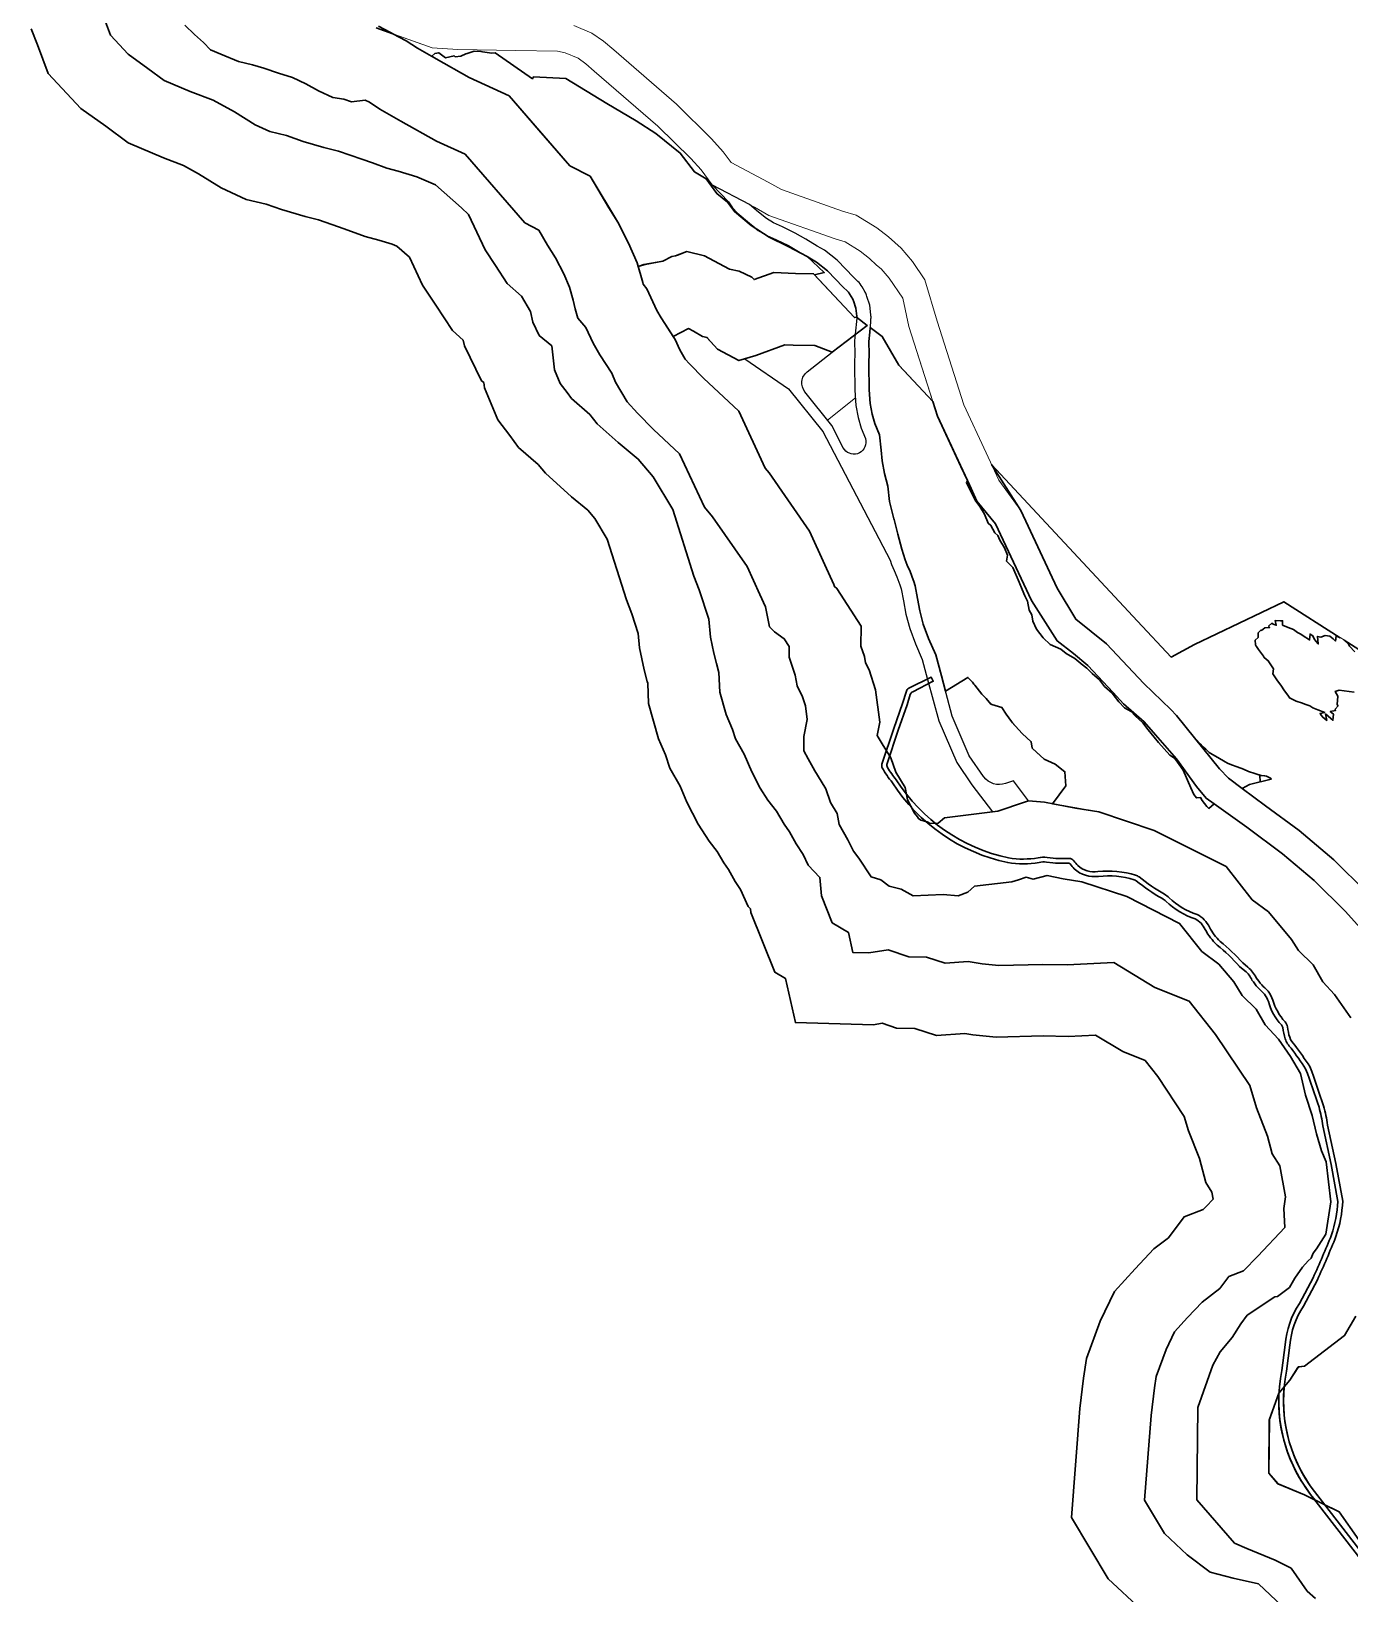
# Model space of a CAD drawing. Header units: millimetres. Extents: x 234550 to 240984, y 469077 to 474234.
# Drawn here: x 239093 to 239646, y 470752 to 471406 of the extents above; entities that cross this region are included whole.
import ezdxf

# ---------------------------------------------------------------- set-up
doc = ezdxf.new("R2010")
doc.units = ezdxf.units.MM
for name, color, linetype, lineweight in [('_proposed _Primary_road_Hatch', 7, 'Continuous', 0), ('_Proposed bicycle track hatch', 60, 'Continuous', 30), ('_Proposed institutional precinct_hatch', 150, 'Continuous', 0), ('_proposed OS-2 _hatch', 83, 'Continuous', 0), ('E1', 108, 'Continuous', 30)]:
    doc.layers.add(name, color=color, linetype=linetype, lineweight=lineweight)
doc.layers.add('_proposed Tertiary_road_Hatch', color=252, linetype='Continuous')
doc.layers.add('_proposed UV_2_Hatch', color=53, linetype='Continuous', lineweight=0, true_color=0xf2d64a)
doc.layers.add('water', color=140, linetype='Continuous', lineweight=30, true_color=0x00cdfe)

msp = doc.modelspace()

# ---------------------------------------------------------------- linework, layer by layer
at = {"layer": '_proposed _Primary_road_Hatch'}
for points in [[(239660.45, 471019.43), (239644.24, 471037.43), (239631.11, 471050.38), (239617.8, 471061.6), (239602.9, 471072.79), (239585.77, 471084.95), (239581.8, 471089.87), (239573.41, 471101.37), (239564.53, 471111.46), (239559.84, 471116.86), (239551.15, 471124.46), (239546.9, 471129.18), (239536.15, 471140.57), (239530.19, 471145.58), (239523.35, 471150.81), (239512.55, 471167.68), (239497.47, 471199.83), (239489.75, 471209.44), (239485.99, 471217.52), (239482.97, 471223.89), (239473.24, 471244.93), (239461.12, 471282.56), (239458.64, 471294.41), (239452.93, 471302.77), (239449.62, 471306.7), (239447.64, 471308.28), (239444.74, 471311.11), (239440.8, 471314.16), (239434.52, 471318.02), (239430.37, 471319.28), (239402.47, 471329.14), (239396.5, 471332.53), (239378.85, 471341.85), (239377.16, 471344.07), (239374.12, 471348.19), (239369.76, 471352.97), (239356.03, 471366.58), (239329.31, 471389.62), (239325.84, 471392.67), (239322.51, 471394.98), (239317.16, 471397.23), (239313.98, 471397.92), (239296.46, 471398.23), (239272.17, 471398.68), (239261.35, 471399.38), (239237.89, 471407.76)], [(239320.79, 471408.73), (239328.32, 471405.55), (239333.25, 471402.14), (239337.47, 471398.43), (239363.78, 471375.75), (239378.5, 471361.21), (239383.41, 471355.81), (239386.74, 471351.29), (239402.28, 471343.05), (239407.81, 471339.91), (239433.43, 471330.89), (239439.06, 471329.18), (239447.81, 471323.9), (239452.62, 471320.18), (239458.03, 471315.34), (239462.67, 471309.84), (239467.9, 471302.08), (239473.01, 471284.74), (239484.28, 471249.74), (239493.55, 471229.62), (239498.89, 471218.23), (239508.07, 471205.45), (239523.4, 471172.87), (239531.25, 471159.88), (239544.01, 471149.65), (239559.63, 471132.97), (239571.03, 471122.08), (239573.41, 471119.53), (239591.36, 471097.14), (239595.12, 471093.26), (239610.76, 471081.74), (239624.96, 471071.24), (239639.38, 471059.08), (239652.96, 471045.67)]]:
    msp.add_lwpolyline(points, dxfattribs=at)
at = {"layer": '_Proposed bicycle track hatch'}
msp.add_lwpolyline([(239675.13, 470734.32), (239629.6, 470793.19, -0.218525), (239617.55, 470845.12), (239618.89, 470855.85, -0.124105), (239624.92, 470873.12), (239630.64, 470883.92, 0.010691), (239638.34, 470901.87, 0.071392), (239641.05, 470915.94), (239638.16, 470931.46), (239634.75, 470947.58, 0.026868), (239633.14, 470955.37, 0.007998), (239627.53, 470971.56, 0.010581), (239621.4, 470980.17, -0.108202), (239618.95, 470984.08, -0.039188), (239617.9, 470988.8, 0.128593), (239617.39, 470989.9, -0.117746), (239611.9, 470999.68, 0.069098), (239610.27, 471002.74, -0.055473), (239605.03, 471008.69, 0.119358), (239602.07, 471012.5), (239599.79, 471014.42, 0.043969), (239590.4, 471023.37, -0.081628), (239585.4, 471029.92, 0.154587), (239581.25, 471034.37, -0.114784), (239569.02, 471041.65, 0.03229), (239567.29, 471042.95, -0.043986), (239556.51, 471050.31, 0.062903), (239555.66, 471050.73, 0.098694), (239540.71, 471052.15, -0.22598), (239530.5, 471055.32, 0.013308), (239528.86, 471057.35, 0.197002), (239528.27, 471057.66, 0.014851), (239526.29, 471057.65, -0.021357), (239521.5, 471057.76), (239518.85, 471058.1, 0.090365), (239515.79, 471057.97, -0.082225), (239502.65, 471057.89, -0.200031), (239454.32, 471091.39, -0.046881), (239450.06, 471097.59, -0.210472), (239449.91, 471099.19), (239454.85, 471114.09), (239458.53, 471124.65), (239460.15, 471129.76, -0.202597), (239461.16, 471130.94), (239470.5, 471135.63), (239471.41, 471133.91), (239462.81, 471129.53, 0.202597), (239461.8, 471128.35), (239460.43, 471124.01), (239456.74, 471113.44), (239452.09, 471099.41, 0.216767), (239452.26, 471097.76, 0.041679), (239455.94, 471092.58, 0.200291), (239503.02, 471059.86, 0.081541), (239515.4, 471059.93, -0.088759), (239519.11, 471060.08), (239521.7, 471059.75, 0.021013), (239526.24, 471059.65, -0.015097), (239528.37, 471059.66, -0.204022), (239530.38, 471058.64, -0.012387), (239531.98, 471056.68, 0.222848), (239540.47, 471054.14, -0.099209), (239556.27, 471052.64, -0.069844), (239557.71, 471051.92, 0.044532), (239568.32, 471044.66, -0.034017), (239570.37, 471043.13, 0.116917), (239582.04, 471036.22, -0.158197), (239587.18, 471030.82, 0.080306), (239591.71, 471024.88, -0.043189), (239601.19, 471015.85), (239603.34, 471014.05, -0.114681), (239606.77, 471009.69, 0.055601), (239611.76, 471004.08, -0.074162), (239613.8, 471000.29, 0.119123), (239618.89, 470991.22, -0.134969), (239619.87, 470989.1, 0.039001), (239620.84, 470984.71, 0.110589), (239622.92, 470981.48, -0.010971), (239629.32, 470972.48, -0.008142), (239635.06, 470955.94, -0.026874), (239636.72, 470947.94), (239640.12, 470931.85), (239643.06, 470916.08, -0.072764), (239640.21, 470901.17, -0.010751), (239632.44, 470883.04), (239626.64, 470872.1, 0.125024), (239620.87, 470855.64), (239619.53, 470844.8, 0.218856), (239631.19, 470794.41), (239676.84, 470735.37)], format="xyb", dxfattribs=at)
at = {"layer": '_Proposed institutional precinct_hatch'}
msp.add_lwpolyline([(239647.83, 471129.4), (239641.64, 471130.13), (239639.94, 471129.66), (239640.96, 471127.62), (239640.79, 471124.22), (239641, 471123.8), (239641.1, 471123.54), (239639.85, 471122.14), (239640.01, 471121.6), (239637.84, 471121.19), (239639.15, 471120.09), (239638.95, 471117.6), (239638.1, 471118.32), (239635.85, 471120.24), (239636.4, 471117.49), (239634.74, 471118.8), (239633.98, 471119.66), (239633.56, 471120.41), (239635.52, 471120.84), (239632.59, 471121.95), (239630.57, 471122.7), (239629.27, 471123.63), (239627.18, 471124.37), (239626.19, 471124.73), (239623.55, 471125.57), (239623.22, 471125.65), (239621.09, 471126.81), (239620.92, 471126.83), (239620.29, 471127.72), (239618.42, 471130.34), (239617.36, 471131.78), (239615.43, 471134.49), (239613.71, 471136.96), (239614.07, 471139.12), (239611.76, 471142.41), (239610.2, 471143.91), (239609.89, 471144.37), (239607.82, 471147.26), (239606.92, 471148.46), (239606.8, 471148.61), (239606.47, 471149.2), (239606.35, 471151.06), (239607.68, 471152.31), (239607.55, 471154.18), (239608.89, 471155.43), (239609, 471155.2), (239610.44, 471156.25), (239612.49, 471156.44), (239612, 471157.04), (239613.36, 471158.22), (239613.91, 471157.76), (239615.18, 471157.39), (239614.69, 471159.34), (239617.04, 471159.27), (239617.82, 471159.24), (239617.87, 471157.47), (239620.13, 471156.5), (239622.39, 471155.53), (239624.15, 471154.4), (239625.57, 471153.69), (239626.46, 471153), (239629.2, 471151.22), (239629.39, 471153.68), (239630.52, 471152.88), (239631.28, 471151.43), (239632.84, 471149.52), (239632.48, 471152.68), (239633.91, 471152.42), (239635.7, 471153.13), (239637.72, 471152.77), (239639.03, 471151.73), (239640.03, 471150.73), (239640.34, 471152.82), (239641.11, 471152.53), (239641.94, 471152.21), (239643.74, 471151.07), (239645.47, 471149.4), (239645.86, 471148.66), (239648.1, 471146.29)], dxfattribs=at)
at = {"layer": '_proposed OS-2 _hatch'}
msp.add_lwpolyline([(239325.84, 471392.67), (239322.51, 471394.98), (239317.16, 471397.23), (239313.98, 471397.92), (239296.46, 471398.23), (239272.17, 471398.68), (239261.35, 471399.38), (239244.94, 471405.24), (239250.46, 471402.34), (239255.17, 471399.19), (239261.22, 471395.79), (239262.51, 471397), (239264.16, 471397.28), (239266.98, 471395.15), (239270.6, 471396), (239271.06, 471395.59), (239273.37, 471395.89), (239275.51, 471396.89), (239276.03, 471396.95), (239279.01, 471397.99), (239281.82, 471397.84), (239282.45, 471397.69), (239286.33, 471397.11), (239287.84, 471397.19), (239303.42, 471386.4), (239303.9, 471387.19), (239317.44, 471386.47), (239334.58, 471376.05), (239346.84, 471368.73), (239355.09, 471363.48), (239365.39, 471355.24), (239371.3, 471347.33), (239376.27, 471344.44), (239380.71, 471338.25), (239385.22, 471334.64), (239388.16, 471330.82), (239395.08, 471324.91), (239397.32, 471323.44), (239394.34, 471325.83), (239389.2, 471330.15), (239387.34, 471332.32), (239385.54, 471334.75), (239378.85, 471341.85), (239377.16, 471344.07), (239374.12, 471348.19), (239369.76, 471352.97), (239356.03, 471366.58), (239329.31, 471389.62)], close=True, dxfattribs=at)
for points in [[(239458.64, 471294.41), (239452.93, 471302.77), (239449.62, 471306.7), (239447.64, 471308.28), (239444.74, 471311.11), (239440.8, 471314.16), (239434.52, 471318.02), (239430.37, 471319.28), (239402.47, 471329.14), (239396.5, 471332.53), (239394.35, 471333.66), (239398.15, 471330.46), (239401.49, 471327.79), (239404.4, 471326.05), (239408.26, 471324.35), (239413.54, 471321.74), (239417.95, 471319.22), (239422.81, 471316.28), (239425.83, 471314.49), (239431.15, 471310.43), (239434.84, 471306.56), (239437.81, 471303.44), (239439.83, 471301.49, -0.073052), (239441.61, 471299.19), (239442.88, 471296.94, -0.047788), (239443.65, 471295.19), (239444.88, 471291.5), (239445.29, 471287.5, -0.041869), (239445.32, 471285.83), (239445.21, 471284.24), (239445.03, 471282.09), (239450.06, 471278.36), (239457.09, 471266.27), (239471.26, 471251.08), (239461.12, 471282.56)], [(239440.01, 471244.44), (239439.03, 471249.48), (239438.77, 471252.67), (239427.1, 471243.32), (239428.92, 471241.05), (239433.73, 471231.75, 0.840384), (239443.13, 471234.7), (239443, 471235.66), (239441.26, 471240)]]:
    msp.add_lwpolyline(points, format="xyb", close=True, dxfattribs=at)
at = {"layer": '_proposed Tertiary_road_Hatch'}
msp.add_lwpolyline([(239450.97, 471220.93), (239450.04, 471226.21), (239449.57, 471231.71), (239448.85, 471237.2), (239446.95, 471241.94), (239445.85, 471245.82), (239444.98, 471250.3), (239444.52, 471256.09), (239444.53, 471259.24), (239444.41, 471263.41), (239444.42, 471267.48), (239444.57, 471270.98), (239444.39, 471276.29), (239444.86, 471280.12), (239445.21, 471284.24), (239445.32, 471285.83, 0.041869), (239445.29, 471287.5), (239444.88, 471291.5), (239443.65, 471295.19, 0.047788), (239442.88, 471296.94), (239441.61, 471299.19, 0.073052), (239439.83, 471301.49), (239437.81, 471303.44), (239434.84, 471306.56), (239431.15, 471310.43), (239425.83, 471314.49), (239422.81, 471316.28), (239417.95, 471319.22), (239413.54, 471321.74), (239408.26, 471324.35), (239404.4, 471326.05), (239401.49, 471327.79), (239398.15, 471330.46), (239394.35, 471333.66), (239378.85, 471341.85), (239385.54, 471334.75), (239387.34, 471332.32), (239389.2, 471330.15), (239394.34, 471325.83), (239398.05, 471322.85), (239401.64, 471320.71), (239405.72, 471318.91), (239410.72, 471316.44), (239414.91, 471314.05), (239419.73, 471311.14), (239422.47, 471309.51), (239427.13, 471305.95), (239430.49, 471302.42), (239433.55, 471299.21), (239435.67, 471297.17, -0.073052), (239436.38, 471296.25), (239437.65, 471294, -0.047788), (239437.96, 471293.3), (239438.98, 471290.23), (239439.32, 471286.9, -0.041869), (239439.33, 471286.23), (239439.23, 471284.69), (239438.89, 471280.74), (239438.37, 471276.56), (239438.56, 471271), (239438.42, 471267.61), (239438.41, 471263.33), (239438.53, 471259.16), (239438.52, 471255.86), (239439.03, 471249.48), (239440.01, 471244.44), (239441.26, 471240), (239443, 471235.66), (239443.13, 471234.7, -0.840384), (239433.73, 471231.75), (239428.92, 471241.05), (239417.64, 471255.13, -0.416473), (239418.61, 471263.59), (239429.09, 471271.86), (239421.72, 471274.67), (239412.7, 471274.77), (239409.18, 471274.95), (239397.04, 471270.45), (239392.5, 471269.05), (239410.76, 471256.51), (239425.13, 471238.59), (239453.36, 471184.71), (239453.92, 471182.85), (239455.01, 471180.3), (239456.1, 471177.67), (239457.35, 471174.25), (239457.69, 471173.43, -0.048163), (239457.92, 471172.7), (239458.97, 471167.57), (239459.86, 471162.08), (239461.54, 471155.98), (239463.92, 471149.63), (239466.84, 471142.96), (239469.07, 471134.61), (239473.71, 471117.26), (239481.24, 471099.8), (239487.63, 471090.48), (239496.19, 471079.12), (239498.55, 471079.4), (239511.41, 471083.83), (239505.09, 471092.23), (239501.65, 471091.05, -0.325406), (239492.65, 471093.8), (239492.51, 471093.99), (239486.51, 471102.71), (239479.4, 471119.24), (239474.86, 471136.15), (239472.52, 471144.95), (239469.48, 471151.88), (239467.26, 471157.84), (239465.73, 471163.36), (239464.87, 471168.65), (239463.79, 471173.91, 0.048163), (239463.23, 471175.74), (239462.94, 471176.44), (239461.69, 471179.85), (239460.54, 471182.62), (239459.6, 471184.83), (239458.29, 471189.29), (239456.62, 471195.58), (239455.02, 471201.75), (239453.08, 471209.24), (239452.33, 471215.59)], format="xyb", close=True, dxfattribs=at)
at = {"layer": '_proposed UV_2_Hatch'}
for points in [[(239455.01, 471180.3), (239453.92, 471182.85), (239453.36, 471184.71), (239425.13, 471238.59), (239410.76, 471256.51), (239392.5, 471269.05), (239389.95, 471268.26), (239380.95, 471273), (239376.52, 471277.93), (239374.73, 471278.32), (239373.68, 471278.95), (239368.86, 471281.71), (239362.44, 471278.41), (239363.24, 471277.18), (239365.13, 471272.77), (239367.38, 471268.93), (239369.23, 471266.92), (239375.12, 471260.87), (239389.87, 471247.14), (239400.93, 471223.25), (239402.62, 471221.29), (239419.58, 471196.84), (239425.99, 471182.76), (239429.8, 471174.45), (239429.98, 471173.56), (239430.99, 471172.83), (239441.27, 471157.01), (239441.1, 471148.58), (239442.55, 471144.28), (239443.08, 471141.61), (239444.53, 471138.66), (239447.27, 471130.25), (239449.03, 471116.78), (239447.89, 471111.15), (239449.94, 471107.74), (239453.7, 471101.8), (239455.71, 471095.83), (239459.63, 471089.42), (239460.59, 471084.22), (239462.09, 471081.57), (239463.57, 471078.65), (239464.76, 471077.07), (239465.17, 471076.45), (239466.22, 471075.63), (239468.87, 471074.99), (239470.13, 471074.3), (239473.42, 471074.42), (239476.1, 471076.73), (239496.19, 471079.12), (239487.63, 471090.48), (239481.24, 471099.8), (239473.71, 471117.26), (239469.07, 471134.61), (239466.84, 471142.96), (239463.92, 471149.63), (239461.54, 471155.98), (239459.86, 471162.08), (239458.97, 471167.57), (239457.92, 471172.7, 0.048167), (239457.69, 471173.43), (239457.35, 471174.25), (239456.1, 471177.67)], [(239438.41, 471263.33), (239438.42, 471267.61), (239438.56, 471271), (239438.37, 471276.56), (239438.7, 471279.16), (239429.09, 471271.86), (239418.61, 471263.59, 0.416473), (239417.64, 471255.13), (239427.1, 471243.32), (239438.77, 471252.67), (239438.52, 471255.86), (239438.53, 471259.16)], [(239512.88, 471105.87), (239512.53, 471108.53), (239508.73, 471112.08), (239504.42, 471116.75), (239500.12, 471122.91), (239495.91, 471124.11), (239491.78, 471128.48), (239488.46, 471132.63), (239487.89, 471133.51), (239485.97, 471135.54), (239476.6, 471129.69), (239479.4, 471119.24), (239486.51, 471102.71), (239492.51, 471093.99), (239492.65, 471093.8, 0.325406), (239501.65, 471091.05), (239505.09, 471092.23), (239511.41, 471083.83), (239518.06, 471083.19), (239521.34, 471082.57), (239527.04, 471090.05), (239526.62, 471095.97), (239522.55, 471099.19), (239517.87, 471101.22)]]:
    msp.add_lwpolyline(points, format="xyb", close=True, dxfattribs=at)
at = {"layer": 'E1'}
msp.add_line((239612, 471157.04), (239613.36, 471158.22), dxfattribs=at)
for points in [[(239617.61, 470746.41), (239607.74, 470755.69), (239597.14, 470758.12), (239587.56, 470760.54), (239577.88, 470767.89), (239568.3, 470776.79), (239560.03, 470790.69), (239562.73, 470826.27), (239564.11, 470837.84), (239564.84, 470842.59), (239569.03, 470853.91), (239572.59, 470861.24), (239578.03, 470867.3), (239584.09, 470873.65), (239591.53, 470879.4), (239595.35, 470884.5), (239601.45, 470886.82), (239607.48, 470893.03), (239618.76, 470905.01), (239618.37, 470912.93), (239619.09, 470917.84), (239616.68, 470930.81), (239613.5, 470935.92), (239611.51, 470943.24), (239606.89, 470955.18), (239604.12, 470964.48), (239589.78, 470985.95), (239578.76, 470999.84), (239564.28, 471005.64), (239547.06, 471016.01), (239527.51, 471015.03), (239517.4, 471015.27), (239498.98, 471014.75), (239491.94, 471015.5), (239486.02, 471016.45), (239476.45, 471015.83), (239468.63, 471018.31), (239461.21, 471018.46), (239452.52, 471021.36), (239444.37, 471020.04), (239437.77, 471020.23), (239435.86, 471028.69), (239429.03, 471032.69), (239424.52, 471043.94), (239423.92, 471051.74), (239418.93, 471056.79), (239416.91, 471061.24), (239413.96, 471065.71), (239411.11, 471070.77), (239408.96, 471073.97), (239405.65, 471079.4), (239402.1, 471084.11), (239398.9, 471089.1), (239395.33, 471096), (239392.23, 471103.31), (239388.56, 471109.71), (239387.26, 471113.75), (239384.56, 471119.94), (239381.91, 471129.36), (239381.58, 471137.51), (239380.57, 471141.38), (239379.46, 471145.65), (239377.99, 471152.34), (239377.42, 471159.97), (239373.26, 471172.27), (239371.11, 471177.92), (239362.24, 471205.85), (239354.06, 471219.55), (239347.79, 471227.02), (239339.37, 471233.96), (239330.59, 471241.83), (239327.42, 471245.7), (239319.83, 471252.34), (239317.91, 471254.94), (239315.09, 471258.63), (239312.62, 471264.42), (239311.59, 471274.4), (239306.21, 471278.84), (239303.52, 471284.33), (239302.57, 471288.79), (239298.89, 471295.29), (239292.77, 471300.65), (239287.97, 471308.06), (239283.56, 471314.67), (239276.54, 471329.46), (239273.72, 471332.24), (239262.76, 471341.97), (239255.01, 471345.22), (239247.12, 471347.7), (239242.33, 471348.9), (239236.41, 471351.15), (239231.94, 471352.74), (239222.18, 471356.02), (239215.97, 471357.6), (239207.36, 471360.1), (239200.29, 471362.59), (239193.32, 471364.29), (239187.21, 471367.12), (239178.58, 471372.46), (239169.64, 471377.38), (239159.87, 471381.04), (239149.05, 471385.69), (239142.26, 471390.73), (239133.92, 471396.63), (239126.5, 471404.62), (239124.01, 471411.41)], [(239093.32, 471407.28), (239096.01, 471400.62), (239100.41, 471388.63), (239114.05, 471373.94), (239124.65, 471366.45), (239133.97, 471359.51), (239148.69, 471353.19), (239157.08, 471350.05), (239163.44, 471346.55), (239172.96, 471340.65), (239183.37, 471335.83), (239191.74, 471333.8), (239198.19, 471331.53), (239208.08, 471328.65), (239213.7, 471327.22), (239222.12, 471324.39), (239226.03, 471323), (239233.35, 471320.22), (239238.99, 471318.81), (239244.68, 471317.02), (239246.56, 471316.23), (239251.83, 471311.55), (239257.39, 471299.84), (239262.9, 471291.57), (239269.87, 471280.84), (239274.44, 471276.82), (239274.95, 471274.46), (239282.12, 471259.82), (239283.02, 471259.08), (239283.25, 471256.82), (239288.97, 471243.4), (239293.93, 471236.92), (239297.63, 471231.9), (239305.79, 471224.77), (239308.83, 471221.05), (239319.81, 471211.2), (239326.58, 471205.63), (239329.53, 471202.11), (239334.7, 471193.45), (239342.77, 471168.04), (239345.02, 471162.13), (239347.78, 471153.97), (239348.23, 471147.98), (239350.29, 471138.63), (239351.54, 471133.83), (239351.73, 471133.09), (239352.08, 471124.62), (239356.23, 471109.84), (239359.17, 471103.11), (239360.98, 471097.51), (239365.31, 471089.95), (239368.16, 471083.23), (239372.9, 471074.07), (239377.47, 471066.95), (239380.81, 471062.53), (239383.67, 471057.82), (239385.54, 471055.02), (239388.35, 471050.05), (239390.57, 471046.68), (239393.84, 471039.51), (239394.85, 471038.49), (239394.96, 471037.06), (239405, 471012), (239409.47, 471009.38), (239413.64, 470990.9), (239446.37, 470989.97), (239450.03, 470990.57), (239456.02, 470988.57), (239463.68, 470988.4), (239472.77, 470985.52), (239484.61, 470986.3), (239487.95, 470985.76), (239497.8, 470984.7), (239517.46, 470985.26), (239527.91, 470985.01), (239539.43, 470985.59), (239550.88, 470978.69), (239560.21, 470974.96), (239565.52, 470968.27), (239576.65, 470951.58), (239578.48, 470945.46), (239582.97, 470933.86), (239585.71, 470923.81), (239588.21, 470919.78), (239588.75, 470916.9), (239585.8, 470913.76), (239584.57, 470912.49), (239576.55, 470909.44), (239569.97, 470900.65), (239563.95, 470896), (239556.02, 470887.68), (239547.44, 470878.15), (239541.4, 470865.7), (239535.65, 470850.15), (239534.38, 470841.89), (239532.86, 470829.18), (239529.4, 470783.51), (239544.72, 470757.74), (239558.55, 470744.9)], [(239157.67, 471408.86), (239161.74, 471404.99), (239165.5, 471401.6), (239168.41, 471398.51), (239172.77, 471396.63), (239180.24, 471393.66), (239186.01, 471392.15), (239190.77, 471390.87), (239197.01, 471388.73), (239202.8, 471386.84), (239208.39, 471384.32), (239213.77, 471381.3), (239219.75, 471378.54), (239224.41, 471377.89), (239227.6, 471376.65), (239233.36, 471377.44), (239235.08, 471376.53), (239239.45, 471373.61), (239248.3, 471368.63), (239263.21, 471360.24), (239275.2, 471354.71), (239300.23, 471325.95), (239306.08, 471322.91), (239309.71, 471316.71), (239313.08, 471311.35), (239316.56, 471304.64), (239318.94, 471299.11), (239320.52, 471293.59), (239321.32, 471289.98), (239322.5, 471286.06), (239325.86, 471282.09), (239328.86, 471275.62), (239331.67, 471270.63), (239336.7, 471262.96), (239338.28, 471259.24), (239343.14, 471250.95), (239347.47, 471246.27), (239354.14, 471239.42), (239365.11, 471229.2), (239375.48, 471206.8), (239378.89, 471202.87), (239393.39, 471181.96), (239398.7, 471170.3), (239401.1, 471165.06), (239402.81, 471156.76), (239404.94, 471154.58), (239408.93, 471151.73), (239411.09, 471148.4), (239411, 471143.95), (239413.51, 471136.51), (239414.43, 471131.93), (239416.66, 471127.36), (239417.88, 471123.6), (239418.64, 471117.83), (239417.22, 471110.78), (239417.19, 471104.71), (239419.01, 471101.36), (239421.74, 471096.42), (239424.41, 471091.99), (239426.41, 471088.81), (239428.36, 471083.05), (239431.14, 471078.51), (239432, 471073.84), (239435.64, 471067.4), (239438.03, 471062.69), (239440.25, 471059.75), (239445.37, 471051.99), (239449.42, 471050.69), (239452.91, 471047.99), (239457.97, 471046.76), (239462.94, 471044.05), (239469.31, 471044.25), (239475.51, 471044.48), (239481.86, 471043.92), (239485.86, 471045.54), (239488.74, 471048.02), (239504.39, 471049.88), (239507.19, 471050.64), (239510.43, 471051.76), (239513.25, 471050.93), (239519.11, 471052.46), (239525.94, 471051.17), (239533.73, 471049.92), (239552.5, 471043.66), (239574.7, 471032.46), (239583.96, 471020.67), (239591.17, 471015.3), (239597.35, 471007.9), (239600.98, 471002.18), (239606.73, 470996.51), (239610.52, 470989.99), (239616.2, 470983.86), (239621.21, 470976.62), (239625.37, 470969.59), (239627.53, 470960.47), (239630.26, 470951.9), (239632.12, 470944.19), (239634.2, 470937.1), (239636.1, 470932.46), (239638.08, 470915.73), (239635.97, 470902.16), (239632.05, 470896.13), (239630.61, 470894.26), (239629.81, 470892.1), (239628.6, 470891.09), (239626.14, 470888.37), (239623.04, 470883.78), (239620.79, 470879.87), (239615.79, 470876.03), (239614.56, 470875.92), (239603.05, 470868.25), (239600.33, 470864.58), (239596.67, 470858.87), (239591.63, 470852.95), (239588.58, 470847.27), (239582.3, 470829.51), (239581.93, 470790.95), (239597.73, 470772.77), (239602.87, 470770.51), (239614.71, 470765.56), (239621.44, 470762.3), (239628.18, 470752.62), (239631.63, 470749.5)], [(239157.67, 471408.86), (239161.74, 471404.99), (239165.5, 471401.6), (239168.41, 471398.51), (239172.77, 471396.63), (239180.24, 471393.66), (239186.01, 471392.15), (239190.77, 471390.87), (239197.01, 471388.73), (239202.8, 471386.84), (239208.39, 471384.32), (239213.77, 471381.3), (239219.75, 471378.54), (239224.41, 471377.89), (239227.6, 471376.65), (239233.36, 471377.44), (239235.08, 471376.53), (239239.45, 471373.61), (239248.3, 471368.63), (239263.21, 471360.24), (239275.2, 471354.71), (239300.23, 471325.95), (239306.08, 471322.91), (239309.71, 471316.71), (239313.08, 471311.35), (239316.56, 471304.64), (239318.94, 471299.11), (239320.52, 471293.59), (239321.32, 471289.98), (239322.5, 471286.06), (239325.86, 471282.09), (239328.86, 471275.62), (239331.67, 471270.63), (239336.7, 471262.96), (239338.28, 471259.24), (239343.14, 471250.95), (239347.47, 471246.27), (239354.14, 471239.42), (239365.11, 471229.2), (239375.48, 471206.8), (239378.89, 471202.87), (239393.39, 471181.96), (239398.7, 471170.3), (239401.1, 471165.06), (239402.81, 471156.76), (239404.94, 471154.58), (239408.93, 471151.73), (239411.09, 471148.4), (239411, 471143.95), (239413.51, 471136.51), (239414.43, 471131.93), (239416.66, 471127.36), (239417.88, 471123.6), (239418.64, 471117.83), (239417.22, 471110.78), (239417.19, 471104.71), (239419.01, 471101.36), (239421.74, 471096.42), (239424.41, 471091.99), (239426.41, 471088.81), (239428.36, 471083.05), (239431.14, 471078.51), (239432, 471073.84), (239435.64, 471067.4), (239438.03, 471062.69), (239440.25, 471059.75), (239445.37, 471051.99), (239449.42, 471050.69), (239452.91, 471047.99), (239457.97, 471046.76), (239462.94, 471044.05), (239469.31, 471044.25), (239475.51, 471044.48), (239481.86, 471043.92), (239485.86, 471045.54), (239488.74, 471048.02), (239504.39, 471049.88), (239507.19, 471050.64), (239510.43, 471051.76), (239513.25, 471050.93), (239519.11, 471052.46), (239525.94, 471051.17), (239533.73, 471049.92), (239552.5, 471043.66), (239574.7, 471032.46), (239583.96, 471020.67), (239591.17, 471015.3), (239597.35, 471007.9), (239600.98, 471002.18), (239606.73, 470996.51), (239610.52, 470989.99), (239616.2, 470983.86), (239621.21, 470976.62), (239625.37, 470969.59), (239627.53, 470960.47), (239630.26, 470951.9), (239632.12, 470944.19), (239634.2, 470937.1), (239636.1, 470932.46), (239638.08, 470915.73), (239635.97, 470902.16), (239632.05, 470896.13), (239630.61, 470894.26), (239629.81, 470892.1), (239628.6, 470891.09), (239626.14, 470888.37), (239623.04, 470883.78), (239620.79, 470879.87), (239615.79, 470876.03), (239614.56, 470875.92), (239603.05, 470868.25), (239600.33, 470864.58), (239596.67, 470858.87), (239591.63, 470852.95), (239588.58, 470847.27), (239582.3, 470829.51), (239581.93, 470790.95), (239597.73, 470772.77), (239602.87, 470770.51), (239614.71, 470765.56), (239621.44, 470762.3), (239628.18, 470752.62), (239631.63, 470749.5)], [(239349.62, 471300.94), (239347.26, 471309.22), (239343.68, 471317.51), (239339.14, 471326.25), (239335.37, 471332.27), (239327.58, 471345.54), (239319.12, 471349.94), (239293.6, 471379.25), (239276.87, 471386.97), (239263.01, 471394.78), (239255.17, 471399.19), (239250.46, 471402.34), (239244.94, 471405.24), (239237.89, 471407.76)], [(239646.48, 470992.82), (239639.66, 471002.69), (239634.78, 471007.95), (239630.65, 471015.05), (239624.48, 471021.14), (239621.63, 471025.63), (239611.92, 471037.25), (239605.08, 471042.34), (239594.17, 471056.23), (239564.07, 471071.43), (239540.9, 471079.15), (239531.1, 471080.73), (239518.06, 471083.19), (239511.41, 471083.83), (239509.7, 471083.25), (239498.55, 471079.4), (239476.1, 471076.73), (239473.42, 471074.42), (239470.13, 471074.3), (239468.87, 471074.99), (239466.22, 471075.63), (239465.17, 471076.45), (239464.76, 471077.07), (239463.57, 471078.65), (239462.09, 471081.57), (239460.59, 471084.22), (239459.63, 471089.42), (239455.71, 471095.83), (239453.7, 471101.8), (239449.94, 471107.74), (239447.89, 471111.15), (239449.03, 471116.78), (239447.27, 471130.25), (239444.53, 471138.66), (239443.08, 471141.61), (239442.55, 471144.28), (239441.1, 471148.58), (239441.27, 471157.01), (239430.99, 471172.83), (239429.98, 471173.56), (239429.8, 471174.45), (239425.99, 471182.76), (239419.58, 471196.84), (239402.62, 471221.29), (239400.93, 471223.25), (239389.87, 471247.14), (239375.12, 471260.87), (239369.23, 471266.92), (239367.38, 471268.93), (239365.13, 471272.77), (239363.24, 471277.18), (239357.31, 471286.22), (239355.59, 471289.3), (239351.38, 471298.38), (239349.77, 471300.28), (239349.62, 471300.94), (239347.26, 471309.22), (239343.68, 471317.51), (239339.14, 471326.25), (239335.37, 471332.27), (239327.58, 471345.54), (239319.12, 471349.94), (239293.6, 471379.25), (239276.87, 471386.97), (239263.01, 471394.78), (239255.17, 471399.19), (239250.46, 471402.34), (239238.84, 471408.46)], [(239349.62, 471300.94), (239349.77, 471300.28), (239351.38, 471298.38), (239355.59, 471289.3), (239357.31, 471286.22), (239362.44, 471278.41), (239368.86, 471281.71), (239370.93, 471280.62), (239374.73, 471278.32), (239376.62, 471277.91), (239376.73, 471277.7), (239380.95, 471273), (239389.95, 471268.26), (239397.04, 471270.45), (239409.18, 471274.95), (239412.7, 471274.77), (239421.72, 471274.67), (239429.09, 471271.86), (239440.77, 471280.73), (239443.77, 471283.03), (239439.19, 471286.42), (239438.39, 471286.33), (239421.28, 471304.67), (239413.65, 471304.76), (239404.56, 471305.24), (239396.34, 471302.19), (239395.31, 471303.26), (239390.02, 471305.69), (239385.98, 471306.57), (239385.72, 471306.73), (239375.47, 471312.16), (239368.07, 471314.01), (239363.33, 471312.13), (239361.85, 471311.85), (239358.13, 471309.93), (239350.15, 471308.53), (239347.68, 471307.73)], [(239660.45, 471019.43), (239644.24, 471037.43), (239631.11, 471050.38), (239617.8, 471061.6), (239602.9, 471072.79), (239589.16, 471082.54), (239586.93, 471080.64), (239586.11, 471081.49), (239584.1, 471083.99), (239583.48, 471085.17), (239581.73, 471085.04), (239580.66, 471086.52), (239579.44, 471089.26), (239576.24, 471096.69), (239573.79, 471099.95), (239572.52, 471101.62), (239570.6, 471102.87), (239568.2, 471105.61), (239565.83, 471108.29), (239563.97, 471110.46), (239561.51, 471113.56), (239559.32, 471116.55), (239556.06, 471119.47), (239554.37, 471121.2), (239551.57, 471122.75), (239549.17, 471125.33), (239546.44, 471128.9), (239543.26, 471131.72), (239541.05, 471134.46), (239537.99, 471137.21), (239535.79, 471139.41), (239533.44, 471141.18), (239533.31, 471141.35), (239530.73, 471143.38), (239527.15, 471145.57), (239524.88, 471147.3), (239520.46, 471149.26), (239517.5, 471152.1), (239514.64, 471155.76), (239513.15, 471159.07), (239512.77, 471161.7), (239511.67, 471163.73), (239510.86, 471167.48), (239509.86, 471169.77), (239508.76, 471172.37), (239507.48, 471175.49), (239504.75, 471181.52), (239502.13, 471184.16), (239502.55, 471186.76), (239501.29, 471189.78), (239499.4, 471192.96), (239498.48, 471194.97), (239497.25, 471196.14), (239495.62, 471199.19), (239494.48, 471200.1), (239492.92, 471203.89), (239490.94, 471207.13), (239489.04, 471209.75), (239487.06, 471213.79), (239485.32, 471217.01), (239485.76, 471218), (239473.24, 471244.93), (239471.26, 471251.08), (239457.06, 471266.3), (239450.06, 471278.36), (239445.03, 471282.09), (239444.86, 471280.12), (239444.39, 471276.29), (239444.57, 471270.98), (239444.42, 471267.48), (239444.41, 471263.41), (239444.53, 471259.24), (239444.52, 471256.09), (239444.98, 471250.3), (239445.85, 471245.82), (239446.95, 471241.94), (239448.85, 471237.2), (239449.63, 471230.76), (239450.04, 471226.21), (239450.97, 471220.93), (239452.33, 471215.59), (239453.08, 471209.24), (239454.96, 471201.94), (239455.02, 471201.75), (239456.62, 471195.58), (239458.29, 471189.29), (239459.6, 471184.83), (239460.54, 471182.62), (239461.69, 471179.85), (239462.94, 471176.44), (239463.23, 471175.74), (239463.79, 471173.91), (239464.87, 471168.65), (239465.73, 471163.36), (239467.26, 471157.84), (239469.48, 471151.88), (239472.52, 471144.95), (239474.86, 471136.15), (239476.6, 471129.69), (239485.97, 471135.54), (239487.89, 471133.51), (239488.46, 471132.63), (239488.85, 471132.23), (239491.78, 471128.48), (239493.58, 471126.63), (239495.6, 471124.3), (239495.91, 471124.11), (239500.12, 471122.91), (239501.95, 471120.16), (239504.26, 471116.99), (239504.58, 471116.52), (239508.73, 471112.08), (239512.53, 471108.53), (239512.88, 471105.87), (239514.88, 471104.01), (239517.87, 471101.22), (239522.55, 471099.19), (239526.62, 471095.97), (239527.04, 471090.05), (239521.34, 471082.57), (239534.73, 471080.14), (239540.9, 471079.15)], [(239660.45, 471019.43), (239644.24, 471037.43), (239631.11, 471050.38), (239617.8, 471061.6), (239602.9, 471072.79), (239589.16, 471082.54), (239586.93, 471080.64), (239586.11, 471081.49), (239584.1, 471083.99), (239583.48, 471085.17), (239581.73, 471085.04), (239580.66, 471086.52), (239579.44, 471089.26), (239576.24, 471096.69), (239573.79, 471099.95), (239572.52, 471101.62), (239570.6, 471102.87), (239568.2, 471105.61), (239565.83, 471108.29), (239563.97, 471110.46), (239561.51, 471113.56), (239559.32, 471116.55), (239556.06, 471119.47), (239554.37, 471121.2), (239551.57, 471122.75), (239549.17, 471125.33), (239546.44, 471128.9), (239543.26, 471131.72), (239541.05, 471134.46), (239537.99, 471137.21), (239535.79, 471139.41), (239533.44, 471141.18), (239533.31, 471141.35), (239530.73, 471143.38), (239527.15, 471145.57), (239524.88, 471147.3), (239520.46, 471149.26), (239517.5, 471152.1), (239514.64, 471155.76), (239513.15, 471159.07), (239512.77, 471161.7), (239511.67, 471163.73), (239510.86, 471167.48), (239509.86, 471169.77), (239508.76, 471172.37), (239507.48, 471175.49), (239504.75, 471181.52), (239502.13, 471184.16), (239502.55, 471186.76), (239501.29, 471189.78), (239499.4, 471192.96), (239498.48, 471194.97), (239497.25, 471196.14), (239495.62, 471199.19), (239494.48, 471200.1), (239492.92, 471203.89), (239490.94, 471207.13), (239489.04, 471209.75), (239487.06, 471213.79), (239485.32, 471217.01), (239485.76, 471218), (239482.97, 471223.89), (239473.24, 471244.93), (239471.26, 471251.08), (239457.06, 471266.3), (239450.06, 471278.36), (239445.03, 471282.09), (239444.86, 471280.12), (239444.39, 471276.29), (239444.57, 471270.98), (239444.42, 471267.48), (239444.41, 471263.41), (239444.53, 471259.24), (239444.52, 471256.09), (239444.98, 471250.3), (239445.85, 471245.82), (239446.95, 471241.94), (239448.85, 471237.2), (239449.63, 471230.76), (239450.04, 471226.21), (239450.97, 471220.93), (239452.33, 471215.59), (239453.08, 471209.24), (239454.96, 471201.94), (239455.02, 471201.75), (239456.62, 471195.58), (239458.29, 471189.29), (239459.6, 471184.83), (239460.54, 471182.62), (239461.69, 471179.85), (239462.94, 471176.44), (239463.23, 471175.74), (239463.79, 471173.91), (239464.87, 471168.65), (239465.73, 471163.36), (239467.26, 471157.84), (239469.48, 471151.88), (239472.52, 471144.95), (239474.86, 471136.15), (239476.6, 471129.69), (239485.97, 471135.54), (239487.89, 471133.51), (239488.46, 471132.63), (239488.85, 471132.23), (239491.78, 471128.48), (239493.58, 471126.63), (239495.6, 471124.3), (239495.91, 471124.11), (239500.12, 471122.91), (239501.95, 471120.16), (239504.26, 471116.99), (239504.58, 471116.52), (239508.73, 471112.08), (239512.53, 471108.53), (239512.88, 471105.87), (239514.88, 471104.01), (239517.87, 471101.22), (239522.55, 471099.19), (239526.62, 471095.97), (239527.04, 471090.05), (239521.34, 471082.57), (239534.73, 471080.14), (239540.9, 471079.15), (239564.07, 471071.43), (239594.17, 471056.23), (239605.08, 471042.34), (239611.92, 471037.25), (239621.63, 471025.63), (239624.48, 471021.14), (239630.65, 471015.05), (239634.78, 471007.95), (239639.66, 471002.69), (239646.48, 470992.82)], [(239647.83, 471129.4), (239641.64, 471130.13), (239639.94, 471129.66), (239640.96, 471127.62), (239640.79, 471124.22), (239641, 471123.8), (239641.1, 471123.54), (239639.85, 471122.14), (239640.01, 471121.6), (239637.84, 471121.19), (239639.15, 471120.09), (239638.95, 471117.6), (239638.1, 471118.32), (239635.85, 471120.24), (239636.4, 471117.49), (239634.74, 471118.8), (239633.98, 471119.66), (239633.56, 471120.41), (239635.52, 471120.84), (239632.59, 471121.95), (239630.57, 471122.7), (239629.27, 471123.63), (239627.18, 471124.37), (239626.19, 471124.73), (239623.55, 471125.57), (239623.22, 471125.65), (239621.09, 471126.81), (239620.92, 471126.83), (239620.29, 471127.72), (239618.42, 471130.34), (239617.36, 471131.78), (239615.43, 471134.49), (239613.71, 471136.96), (239614.07, 471139.12), (239611.76, 471142.41), (239610.2, 471143.91), (239609.89, 471144.37), (239607.82, 471147.26), (239606.92, 471148.46), (239606.8, 471148.61), (239606.47, 471149.2), (239606.35, 471151.06), (239607.68, 471152.31), (239607.55, 471154.18), (239608.89, 471155.43), (239609, 471155.2), (239610.44, 471156.25), (239612.49, 471156.44), (239612, 471157.04), (239613.36, 471158.22), (239613.91, 471157.76), (239615.18, 471157.39), (239614.69, 471159.34), (239617.04, 471159.27), (239617.82, 471159.24), (239617.87, 471157.47), (239620.13, 471156.5), (239622.39, 471155.53), (239624.15, 471154.4), (239625.57, 471153.69), (239626.46, 471153), (239629.2, 471151.22), (239629.39, 471153.68), (239630.52, 471152.88), (239631.28, 471151.43), (239632.84, 471149.52), (239632.48, 471152.68), (239633.91, 471152.42), (239635.7, 471153.13), (239637.72, 471152.77), (239639.03, 471151.73), (239640.03, 471150.73), (239640.34, 471152.82), (239641.11, 471152.53), (239642.03, 471152.17), (239618.33, 471167.23), (239580.95, 471149.32), (239571.11, 471144.01), (239556.99, 471159.14), (239495.86, 471224.69), (239508.07, 471205.45), (239523.4, 471172.87), (239531.25, 471159.88), (239544.01, 471149.65), (239559.63, 471132.97), (239571.03, 471122.08), (239573.41, 471119.53), (239580.9, 471110.19), (239581.61, 471109.45), (239583.32, 471107.63), (239584.16, 471106.74), (239585.71, 471105.47), (239587.13, 471104.01), (239588.47, 471103.21), (239590.78, 471101.94), (239593.76, 471100.2), (239594.8, 471099.63), (239596.49, 471098.85), (239598.82, 471098.07), (239601.47, 471097.01), (239603.55, 471096.09), (239606.26, 471095.22), (239608.82, 471094.47), (239610.3, 471094.3), (239611.18, 471094.1), (239612.82, 471093.31), (239613.07, 471092.94), (239604.05, 471090.65), (239600.96, 471088.96), (239610.76, 471081.74), (239624.84, 471071.33), (239639.38, 471059.08), (239652.96, 471045.67)], [(239679.42, 471128.4), (239643.66, 471151.14), (239645.47, 471149.4), (239645.86, 471148.66), (239648.1, 471146.29)], [(239649.8, 470774.07), (239641.59, 470785.88), (239627.04, 470792.92), (239615.92, 470797.57), (239612.04, 470802.04), (239612.25, 470824.22), (239616.29, 470835.63), (239620.84, 470840.98), (239624.47, 470846.65), (239627.08, 470846.87), (239643.81, 470859.73), (239648.5, 470867.87)], [(239616.1, 470835.1), (239612.42, 470824.7), (239612.04, 470802.04), (239615.95, 470797.56)]]:
    msp.add_lwpolyline(points, dxfattribs=at)
for points in [[(239355.09, 471363.48), (239346.84, 471368.73), (239334.58, 471376.05), (239317.44, 471386.47), (239303.9, 471387.19), (239303.42, 471386.4), (239287.84, 471397.19), (239286.33, 471397.11), (239284.39, 471397.4), (239282.45, 471397.69), (239281.82, 471397.84), (239279.01, 471397.99), (239276.03, 471396.95), (239275.51, 471396.89), (239273.37, 471395.89), (239271.06, 471395.59), (239270.6, 471396), (239266.98, 471395.15), (239264.16, 471397.28), (239262.51, 471397), (239261.22, 471395.79), (239263.01, 471394.78), (239276.87, 471386.97), (239293.6, 471379.25), (239306.14, 471364.85), (239319.12, 471349.94), (239327.58, 471345.54), (239339.14, 471326.25), (239343.68, 471317.51), (239347.26, 471309.22), (239347.68, 471307.73), (239350.6, 471308.61), (239358.13, 471309.93), (239361.85, 471311.85), (239363.33, 471312.13), (239364.16, 471312.46), (239368.07, 471314.01), (239375.47, 471312.16), (239385.72, 471306.73), (239385.98, 471306.57), (239390.02, 471305.69), (239395.31, 471303.26), (239396.34, 471302.19), (239404.56, 471305.24), (239413.65, 471304.76), (239421.28, 471304.67), (239421.66, 471304.27), (239425.75, 471305.15), (239418.57, 471311.84), (239410.66, 471316.12), (239402.61, 471319.95), (239395.08, 471324.91), (239388.16, 471330.82), (239385.22, 471334.64), (239380.71, 471338.25), (239376.27, 471344.44), (239371.3, 471347.33), (239365.39, 471355.24)], [(239581.8, 471089.87), (239573.41, 471101.37), (239564.53, 471111.46), (239559.84, 471116.86), (239551.15, 471124.46), (239546.9, 471129.18), (239536.15, 471140.57), (239530.19, 471145.58), (239523.35, 471150.81), (239512.55, 471167.68), (239497.47, 471199.83), (239489.75, 471209.44), (239485.99, 471217.52), (239485.76, 471218), (239485.32, 471217.01), (239487.06, 471213.79), (239489.04, 471209.75), (239490.94, 471207.13), (239492.92, 471203.89), (239494.48, 471200.1), (239495.62, 471199.19), (239497.25, 471196.14), (239498.48, 471194.97), (239499.4, 471192.96), (239501.29, 471189.78), (239502.55, 471186.76), (239502.13, 471184.16), (239504.75, 471181.52), (239507.48, 471175.49), (239508.76, 471172.37), (239509.86, 471169.77), (239510.86, 471167.48), (239511.67, 471163.73), (239512.77, 471161.7), (239513.15, 471159.07), (239514.64, 471155.76), (239517.5, 471152.1), (239520.46, 471149.26), (239524.88, 471147.3), (239527.15, 471145.57), (239530.73, 471143.38), (239533.31, 471141.35), (239533.44, 471141.18), (239535.79, 471139.41), (239537.99, 471137.21), (239541.05, 471134.46), (239543.26, 471131.72), (239546.44, 471128.9), (239549.17, 471125.33), (239551.57, 471122.75), (239554.37, 471121.2), (239556.06, 471119.47), (239559.32, 471116.55), (239561.51, 471113.56), (239563.97, 471110.46), (239565.83, 471108.29), (239568.2, 471105.61), (239570.6, 471102.87), (239572.52, 471101.62), (239573.79, 471099.95), (239576.24, 471096.69), (239579.44, 471089.26), (239580.66, 471086.52), (239581.73, 471085.04), (239583.48, 471085.17), (239584.1, 471083.99), (239586.11, 471081.49), (239586.93, 471080.64), (239589.16, 471082.54), (239585.77, 471084.95)], [(239608.32, 471094.61), (239606.26, 471095.22), (239603.55, 471096.09), (239601.47, 471097.01), (239598.82, 471098.07), (239596.49, 471098.85), (239594.8, 471099.63), (239593.76, 471100.2), (239590.78, 471101.94), (239588.47, 471103.21), (239587.13, 471104.01), (239585.71, 471105.47), (239584.16, 471106.74), (239583.32, 471107.63), (239581.61, 471109.45), (239580.9, 471110.19), (239591.36, 471097.14), (239595.12, 471093.26), (239600.96, 471088.96), (239604.05, 471090.65), (239608.41, 471091.75)]]:
    msp.add_lwpolyline(points, close=True, dxfattribs=at)
for points in [[(239433.55, 471299.21), (239430.49, 471302.42), (239427.13, 471305.95), (239422.47, 471309.51), (239419.73, 471311.14), (239418.57, 471311.84), (239425.75, 471305.15), (239421.66, 471304.27), (239438.39, 471286.33), (239439.19, 471286.42), (239439.33, 471286.31, 0.036504), (239439.32, 471286.9), (239438.98, 471290.23), (239437.96, 471293.3, 0.047788), (239437.65, 471294), (239436.38, 471296.25, 0.073052), (239435.67, 471297.17)], [(239616.33, 470835.54), (239616.1, 470835.1), (239612.42, 470824.7), (239612.04, 470802.04), (239615.95, 470797.56), (239627.04, 470792.92), (239631.46, 470790.78), (239629.6, 470793.19, -0.179209)]]:
    msp.add_lwpolyline(points, format="xyb", close=True, dxfattribs=at)
msp.add_lwpolyline([(239648.5, 470867.87), (239643.81, 470859.73), (239627.08, 470846.87), (239624.77, 470846.67), (239624.27, 470846.34), (239620.84, 470840.98), (239618.54, 470838.28, 0.191099), (239631.19, 470794.41), (239635.5, 470788.83), (239641.59, 470785.88), (239649.8, 470774.07)], format="xyb", dxfattribs=at)
at = {"layer": 'water'}
for points in [[(239124.01, 471411.41), (239126.5, 471404.62), (239133.92, 471396.63), (239142.26, 471390.73), (239149.05, 471385.69), (239159.87, 471381.04), (239169.64, 471377.38), (239178.58, 471372.46), (239187.21, 471367.12), (239193.32, 471364.29), (239200.29, 471362.59), (239207.36, 471360.1), (239215.97, 471357.6), (239222.18, 471356.02), (239231.94, 471352.74), (239236.41, 471351.15), (239242.33, 471348.9), (239247.12, 471347.7), (239255.01, 471345.22), (239262.76, 471341.97), (239273.72, 471332.24), (239276.54, 471329.46), (239283.56, 471314.67), (239287.97, 471308.06), (239292.77, 471300.65), (239298.89, 471295.29), (239302.57, 471288.79), (239303.52, 471284.33), (239306.21, 471278.84), (239311.59, 471274.4), (239312.62, 471264.42), (239315.09, 471258.63), (239317.91, 471254.94), (239319.83, 471252.34), (239327.42, 471245.7), (239330.59, 471241.83), (239339.37, 471233.96), (239347.79, 471227.02), (239354.06, 471219.55), (239362.24, 471205.85), (239371.11, 471177.92), (239373.26, 471172.27), (239377.42, 471159.97), (239377.99, 471152.34), (239379.46, 471145.65), (239380.57, 471141.38), (239381.58, 471137.51), (239381.91, 471129.36), (239384.56, 471119.94), (239387.26, 471113.75), (239388.56, 471109.71), (239392.23, 471103.31), (239395.33, 471096), (239398.9, 471089.1), (239402.1, 471084.11), (239405.65, 471079.4), (239408.96, 471073.97), (239411.11, 471070.77), (239413.96, 471065.71), (239416.91, 471061.24), (239418.93, 471056.79), (239423.92, 471051.74), (239424.52, 471043.94), (239429.03, 471032.69), (239435.86, 471028.69), (239437.77, 471020.23), (239444.37, 471020.04), (239452.52, 471021.36), (239461.21, 471018.46), (239468.63, 471018.31), (239476.45, 471015.83), (239486.02, 471016.45), (239491.94, 471015.5), (239498.98, 471014.75), (239517.4, 471015.27), (239527.51, 471015.03), (239547.06, 471016.01), (239564.28, 471005.64), (239578.76, 470999.84), (239589.78, 470985.95), (239604.12, 470964.48), (239606.89, 470955.18), (239611.51, 470943.24), (239613.5, 470935.92), (239616.68, 470930.81), (239619.09, 470917.84), (239618.37, 470912.93), (239618.76, 470905.01), (239607.48, 470893.03), (239601.45, 470886.82), (239595.35, 470884.5), (239591.53, 470879.4), (239584.09, 470873.65), (239578.03, 470867.3), (239572.59, 470861.24), (239569.03, 470853.91), (239564.84, 470842.59), (239564.11, 470837.84), (239562.73, 470826.27), (239560.03, 470790.69), (239568.3, 470776.79), (239577.88, 470767.89), (239587.56, 470760.54), (239597.14, 470758.12), (239607.74, 470755.69), (239617.61, 470746.41)], [(239631.63, 470749.5), (239628.18, 470752.62), (239621.44, 470762.3), (239614.71, 470765.56), (239602.87, 470770.51), (239597.73, 470772.77), (239581.93, 470790.95), (239582.3, 470829.51), (239588.58, 470847.27), (239591.63, 470852.95), (239596.67, 470858.87), (239600.33, 470864.58), (239603.05, 470868.25), (239614.56, 470875.92), (239615.79, 470876.03), (239620.79, 470879.87), (239623.04, 470883.78), (239626.14, 470888.37), (239628.6, 470891.09), (239629.81, 470892.1), (239630.61, 470894.26), (239632.05, 470896.13), (239635.97, 470902.16), (239638.08, 470915.73), (239636.1, 470932.46), (239634.2, 470937.1), (239632.12, 470944.19), (239630.26, 470951.9), (239627.53, 470960.47), (239625.37, 470969.59), (239621.21, 470976.62), (239616.2, 470983.86), (239610.52, 470989.99), (239606.73, 470996.51), (239600.98, 471002.18), (239597.35, 471007.9), (239591.17, 471015.3), (239583.96, 471020.67), (239574.7, 471032.46), (239552.5, 471043.66), (239533.73, 471049.92), (239525.94, 471051.17), (239519.11, 471052.46), (239513.25, 471050.93), (239510.43, 471051.76), (239507.19, 471050.64), (239504.39, 471049.88), (239488.74, 471048.02), (239485.86, 471045.54), (239481.86, 471043.92), (239475.51, 471044.48), (239469.31, 471044.25), (239462.94, 471044.05), (239457.97, 471046.76), (239452.91, 471047.99), (239449.42, 471050.69), (239445.37, 471051.99), (239440.25, 471059.75), (239438.03, 471062.69), (239435.64, 471067.4), (239432, 471073.84), (239431.14, 471078.51), (239428.36, 471083.05), (239426.41, 471088.81), (239424.41, 471091.99), (239421.74, 471096.42), (239419.01, 471101.36), (239417.19, 471104.71), (239417.22, 471110.78), (239418.64, 471117.83), (239417.88, 471123.6), (239416.66, 471127.36), (239414.43, 471131.93), (239413.51, 471136.51), (239411, 471143.95), (239411.09, 471148.4), (239408.93, 471151.73), (239404.94, 471154.58), (239402.81, 471156.76), (239401.1, 471165.06), (239398.7, 471170.3), (239393.39, 471181.96), (239378.89, 471202.87), (239375.48, 471206.8), (239365.11, 471229.2), (239354.14, 471239.42), (239347.47, 471246.27), (239343.14, 471250.95), (239338.28, 471259.24), (239336.7, 471262.96), (239331.67, 471270.63), (239328.86, 471275.62), (239325.86, 471282.09), (239322.5, 471286.06), (239321.32, 471289.98), (239320.52, 471293.59), (239318.94, 471299.11), (239316.56, 471304.64), (239313.08, 471311.35), (239309.71, 471316.71), (239306.08, 471322.91), (239300.23, 471325.95), (239275.2, 471354.71), (239263.21, 471360.24), (239248.3, 471368.63), (239239.45, 471373.61), (239235.08, 471376.53), (239233.36, 471377.44), (239227.6, 471376.65), (239224.41, 471377.89), (239219.75, 471378.54), (239213.77, 471381.3), (239208.39, 471384.32), (239202.8, 471386.84), (239197.01, 471388.73), (239190.77, 471390.87), (239186.01, 471392.15), (239180.24, 471393.66), (239172.77, 471396.63), (239168.41, 471398.51), (239165.5, 471401.6), (239161.74, 471404.99), (239157.67, 471408.86)]]:
    msp.add_lwpolyline(points, dxfattribs=at)

doc.saveas('drawing.dxf')
